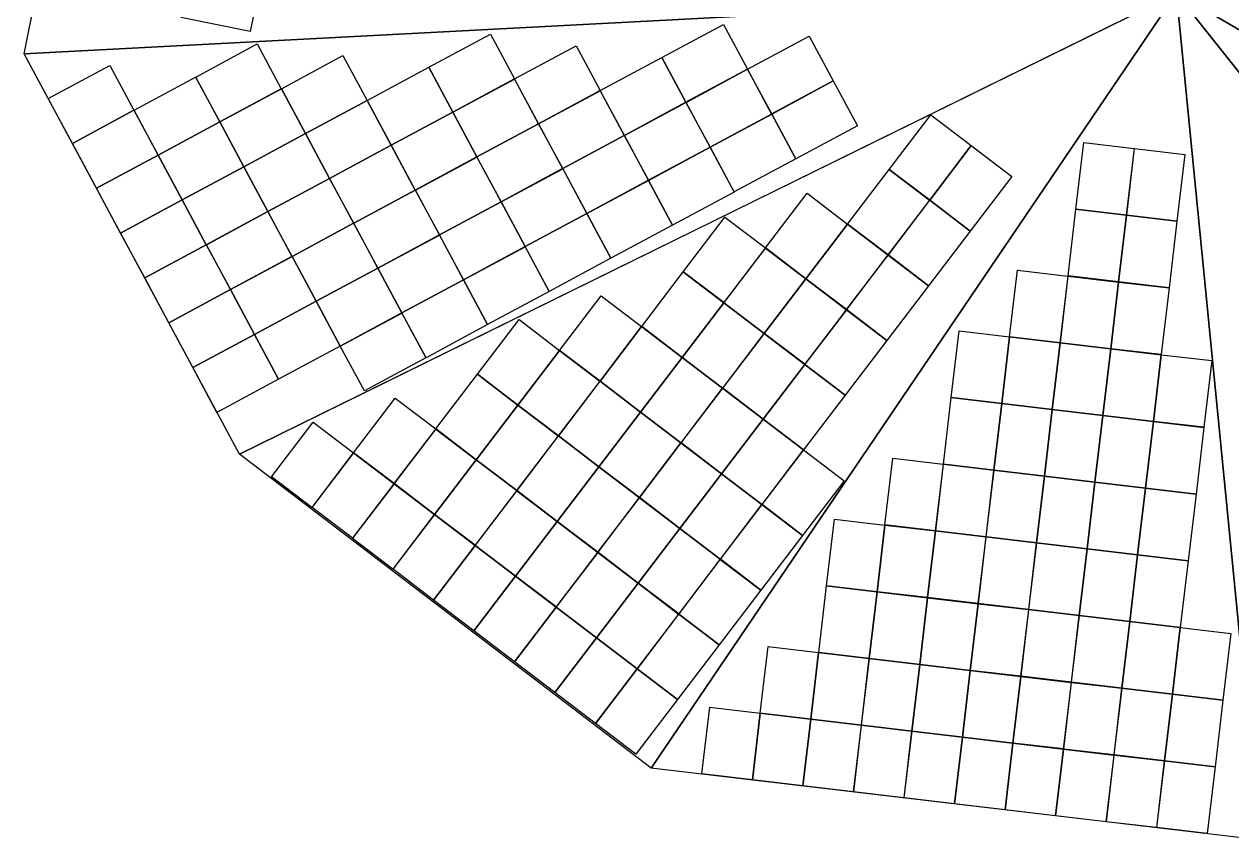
# Model space of a CAD drawing. Extents: x -92 to 70, y -22 to 89.
# Drawn here: x -91.9 to -10.4, y -21.9 to 33.1 of the extents above; entities that cross this region are included whole.
import ezdxf

# ---------------------------------------------------------------- set-up
doc = ezdxf.new("R2010")
doc.units = 0

msp = doc.modelspace()

# ---------------------------------------------------------------- linework, layer by layer
at = {"layer": 'Modules', "color": 254}
for p, q in [((-75.9981, 35.975), (-76.6833, 32.6124)), ((-76.6833, 32.6124), (-81.3525, 33.5639)), ((-48.8865, 30.8572), (-44.7295, 33.0926)), ((-44.7295, 33.0926), (-43.1042, 30.0701)), ((-64.6237, 30.1965), (-60.4667, 32.4319)), ((-60.4667, 32.4319), (-58.8414, 29.4094)), ((-43.0984, 30.0688), (-38.9414, 32.3042)), ((-38.9414, 32.3042), (-37.3161, 29.2817)), ((-80.3609, 29.5358), (-76.2039, 31.7712)), ((-76.2039, 31.7712), (-74.5786, 28.7487)), ((-74.5728, 28.7474), (-70.4158, 30.9828)), ((-70.4158, 30.9828), (-68.7905, 27.9603)), ((-58.8356, 29.4081), (-54.6786, 31.6435)), ((-54.6786, 31.6435), (-53.0533, 28.621)), ((-90.31, 28.0867), (-86.153, 30.3221)), ((-86.153, 30.3221), (-84.5277, 27.2996)), ((-68.7847, 27.959), (-64.6277, 30.1944)), ((-64.6277, 30.1944), (-63.0024, 27.1719)), ((-62.9984, 27.174), (-64.6237, 30.1965)), ((-53.0475, 28.6197), (-48.8905, 30.8551)), ((-48.8905, 30.8551), (-47.2652, 27.8326)), ((-47.2612, 27.8347), (-48.8865, 30.8572)), ((-84.5219, 27.2983), (-80.3649, 29.5337)), ((-80.3649, 29.5337), (-78.7396, 26.5112)), ((-78.7356, 26.5133), (-80.3609, 29.5358)), ((-58.8414, 29.4094), (-62.9984, 27.174)), ((-62.9966, 27.1706), (-58.8396, 29.406)), ((-58.8396, 29.406), (-57.2143, 26.3835)), ((-57.2103, 26.3856), (-58.8356, 29.4081)), ((-43.1042, 30.0701), (-47.2612, 27.8347)), ((-47.2594, 27.8313), (-43.1024, 30.0667)), ((-43.1024, 30.0667), (-41.4771, 27.0442)), ((-41.4731, 27.0463), (-43.0984, 30.0688)), ((-74.5786, 28.7487), (-78.7356, 26.5133)), ((-78.7338, 26.5099), (-74.5768, 28.7453)), ((-74.5768, 28.7453), (-72.9515, 25.7228)), ((-72.9475, 25.7249), (-74.5728, 28.7474)), ((-53.0533, 28.621), (-57.2103, 26.3856)), ((-57.2085, 26.3822), (-53.0515, 28.6176)), ((-53.0515, 28.6176), (-51.4262, 25.5951)), ((-51.4222, 25.5972), (-53.0475, 28.6197)), ((-37.3161, 29.2817), (-41.4731, 27.0463)), ((-41.4713, 27.0429), (-37.3143, 29.2783)), ((-37.3143, 29.2783), (-35.689, 26.2558)), ((-88.6848, 25.0642), (-90.31, 28.0867)), ((-68.7905, 27.9603), (-72.9475, 25.7249)), ((-72.9457, 25.7215), (-68.7887, 27.9569)), ((-68.7887, 27.9569), (-67.1634, 24.9344)), ((-67.1594, 24.9365), (-68.7847, 27.959)), ((-47.2652, 27.8326), (-51.4222, 25.5972)), ((-51.4204, 25.5938), (-47.2634, 27.8292)), ((-47.2634, 27.8292), (-45.6381, 24.8067)), ((-45.6341, 24.8088), (-47.2594, 27.8313)), ((-84.5277, 27.2996), (-88.6848, 25.0642)), ((-88.6829, 25.0608), (-84.5259, 27.2962)), ((-84.5259, 27.2962), (-82.9006, 24.2737)), ((-82.8966, 24.2758), (-84.5219, 27.2983)), ((-63.0024, 27.1719), (-67.1594, 24.9365)), ((-67.1576, 24.9331), (-63.0006, 27.1685)), ((-63.0006, 27.1685), (-61.3753, 24.146)), ((-61.3713, 24.1481), (-62.9966, 27.1706)), ((-41.4771, 27.0442), (-45.6341, 24.8088)), ((-45.6323, 24.8054), (-41.4753, 27.0408)), ((-41.4753, 27.0408), (-39.85, 24.0183)), ((-39.846, 24.0204), (-41.4713, 27.0429)), ((-33.5409, 23.3062), (-30.7325, 26.9943)), ((-30.7325, 26.9943), (-28.0022, 24.9153)), ((-78.7396, 26.5112), (-82.8966, 24.2758)), ((-82.8948, 24.2724), (-78.7378, 26.5078)), ((-78.7378, 26.5078), (-77.1125, 23.4853)), ((-77.1085, 23.4874), (-78.7338, 26.5099)), ((-57.2143, 26.3835), (-61.3713, 24.1481)), ((-61.3695, 24.1448), (-57.2125, 26.3801)), ((-57.2125, 26.3801), (-55.5872, 23.3576)), ((-55.5832, 23.3597), (-57.2085, 26.3822)), ((-35.689, 26.2558), (-39.846, 24.0204)), ((-72.9515, 25.7228), (-77.1085, 23.4874)), ((-77.1067, 23.4841), (-72.9497, 25.7194)), ((-72.9497, 25.7194), (-71.3244, 22.6969)), ((-71.3204, 22.699), (-72.9457, 25.7215)), ((-51.4262, 25.5951), (-55.5832, 23.3597)), ((-55.5814, 23.3564), (-51.4244, 25.5917)), ((-51.4244, 25.5917), (-49.7991, 22.5692)), ((-49.7951, 22.5714), (-51.4204, 25.5938)), ((-87.0577, 22.0383), (-88.6829, 25.0608)), ((-67.1634, 24.9344), (-71.3204, 22.699)), ((-71.3186, 22.6957), (-67.1616, 24.931)), ((-67.1616, 24.931), (-65.5363, 21.9085)), ((-65.5323, 21.9107), (-67.1576, 24.9331)), ((-45.6381, 24.8067), (-49.7951, 22.5714)), ((-49.7933, 22.568), (-45.6363, 24.8033)), ((-45.6363, 24.8033), (-44.011, 21.7808)), ((-44.007, 21.783), (-45.6323, 24.8054)), ((-28.0022, 24.9153), (-30.8106, 21.2272)), ((-30.8075, 21.2248), (-27.9991, 24.9129)), ((-27.9991, 24.9129), (-25.2688, 22.8339)), ((-20.9365, 20.616), (-20.4056, 25.1145)), ((-20.4056, 25.1145), (-16.9975, 24.7123)), ((-16.9975, 24.7123), (-17.5284, 20.2138)), ((-17.5246, 20.2134), (-16.9937, 24.7118)), ((-16.9937, 24.7118), (-13.5856, 24.3096)), ((-82.9006, 24.2737), (-87.0577, 22.0383)), ((-87.0558, 22.035), (-82.8988, 24.2703)), ((-82.8988, 24.2703), (-81.2735, 21.2478)), ((-81.2696, 21.25), (-82.8948, 24.2724)), ((-61.3753, 24.146), (-65.5323, 21.9107)), ((-65.5305, 21.9073), (-61.3735, 24.1426)), ((-61.3735, 24.1426), (-59.7482, 21.1201)), ((-59.7442, 21.1223), (-61.3695, 24.1448)), ((-39.85, 24.0183), (-44.007, 21.783)), ((-13.5856, 24.3096), (-14.1165, 19.8112)), ((-77.1125, 23.4853), (-81.2696, 21.25)), ((-81.2677, 21.2466), (-77.1107, 23.4819)), ((-77.1107, 23.4819), (-75.4854, 20.4594)), ((-75.4814, 20.4616), (-77.1067, 23.4841)), ((-55.5872, 23.3576), (-59.7442, 21.1223)), ((-59.7424, 21.1189), (-55.5854, 23.3542)), ((-55.5854, 23.3542), (-53.9601, 20.3317)), ((-53.9561, 20.3339), (-55.5814, 23.3564)), ((-36.3518, 19.6148), (-33.5435, 23.3028)), ((-33.5435, 23.3028), (-30.8132, 21.2238)), ((-30.8106, 21.2272), (-33.5409, 23.3062)), ((-25.2688, 22.8339), (-28.0772, 19.1458)), ((-85.4306, 19.0125), (-87.0558, 22.035)), ((-71.3244, 22.6969), (-75.4814, 20.4616)), ((-75.4796, 20.4582), (-71.3226, 22.6935)), ((-71.3226, 22.6935), (-69.6973, 19.671)), ((-69.6933, 19.6732), (-71.3186, 22.6957)), ((-49.7991, 22.5692), (-53.9561, 20.3339)), ((-53.9543, 20.3305), (-49.7973, 22.5658)), ((-49.7973, 22.5658), (-48.172, 19.5433)), ((-48.168, 19.5455), (-49.7933, 22.568)), ((-81.2735, 21.2478), (-85.4306, 19.0125)), ((-85.4287, 19.0091), (-81.2717, 21.2444)), ((-81.2717, 21.2444), (-79.6464, 18.2219)), ((-79.6425, 18.2241), (-81.2677, 21.2466)), ((-65.5363, 21.9085), (-69.6933, 19.6732)), ((-69.6915, 19.6698), (-65.5345, 21.9051)), ((-65.5345, 21.9051), (-63.9092, 18.8826)), ((-63.9052, 18.8848), (-65.5305, 21.9073)), ((-44.011, 21.7808), (-48.168, 19.5455)), ((-41.8962, 18.0047), (-39.0878, 21.6927)), ((-39.0878, 21.6927), (-36.3575, 19.6137)), ((-30.8132, 21.2238), (-33.6215, 17.5357)), ((-33.6185, 17.5334), (-30.8101, 21.2215)), ((-30.8101, 21.2215), (-28.0798, 19.1424)), ((-28.0772, 19.1458), (-30.8075, 21.2248)), ((-75.4854, 20.4594), (-79.6425, 18.2241)), ((-79.6406, 18.2207), (-75.4836, 20.456)), ((-75.4836, 20.456), (-73.8583, 17.4336)), ((-73.8544, 17.4357), (-75.4796, 20.4582)), ((-59.7482, 21.1201), (-63.9052, 18.8848)), ((-63.9034, 18.8814), (-59.7464, 21.1167)), ((-59.7464, 21.1167), (-58.1211, 18.0943)), ((-58.1171, 18.0964), (-59.7424, 21.1189)), ((-21.4678, 16.1136), (-20.937, 20.6121)), ((-20.937, 20.6121), (-17.5289, 20.2099)), ((-17.5284, 20.2138), (-20.9365, 20.616)), ((-69.6973, 19.671), (-73.8544, 17.4357)), ((-73.8525, 17.4323), (-69.6955, 19.6677)), ((-69.6955, 19.6677), (-68.0702, 16.6452)), ((-68.0662, 16.6473), (-69.6915, 19.6698)), ((-53.9601, 20.3317), (-58.1171, 18.0964)), ((-58.1153, 18.093), (-53.9583, 20.3284)), ((-53.9583, 20.3284), (-52.333, 17.3059)), ((-52.329, 17.308), (-53.9543, 20.3305)), ((-47.4405, 16.3946), (-44.6321, 20.0827)), ((-44.6321, 20.0827), (-41.9018, 18.0036)), ((-36.3575, 19.6137), (-39.1659, 15.9256)), ((-39.1628, 15.9233), (-36.3544, 19.6114)), ((-36.3544, 19.6114), (-33.6241, 17.5323)), ((-33.6215, 17.5357), (-36.3518, 19.6148)), ((-17.5289, 20.2099), (-18.0597, 15.7114)), ((-18.0559, 15.711), (-17.525, 20.2094)), ((-17.525, 20.2094), (-14.1169, 19.8072)), ((-14.1165, 19.8112), (-17.5246, 20.2134)), ((-14.1169, 19.8072), (-14.6478, 15.3088)), ((-83.8035, 15.9866), (-85.4287, 19.0091)), ((-63.9092, 18.8826), (-68.0662, 16.6473)), ((-68.0644, 16.6439), (-63.9074, 18.8793)), ((-63.9074, 18.8793), (-62.2821, 15.8568)), ((-62.2781, 15.8589), (-63.9034, 18.8814)), ((-48.172, 19.5433), (-52.329, 17.308)), ((-28.0798, 19.1424), (-30.8882, 15.4543)), ((-79.6464, 18.2219), (-83.8035, 15.9866)), ((-83.8016, 15.9832), (-79.6446, 18.2186)), ((-79.6446, 18.2186), (-78.0193, 15.1961)), ((-78.0154, 15.1982), (-79.6406, 18.2207)), ((-58.1211, 18.0943), (-62.2781, 15.8589)), ((-62.2763, 15.8555), (-58.1193, 18.0909)), ((-58.1193, 18.0909), (-56.494, 15.0684)), ((-56.49, 15.0705), (-58.1153, 18.093)), ((-41.9018, 18.0036), (-44.7102, 14.3155)), ((-44.7071, 14.3132), (-41.8987, 18.0013)), ((-41.8987, 18.0013), (-39.1684, 15.9222)), ((-39.1659, 15.9256), (-41.8962, 18.0047)), ((-73.8583, 17.4336), (-78.0154, 15.1982)), ((-78.0135, 15.1948), (-73.8565, 17.4302)), ((-73.8565, 17.4302), (-72.2312, 14.4077)), ((-72.2273, 14.4098), (-73.8525, 17.4323)), ((-52.333, 17.3059), (-56.49, 15.0705)), ((-33.6241, 17.5323), (-36.4325, 13.8442)), ((-36.4294, 13.8419), (-33.6211, 17.53)), ((-33.6211, 17.53), (-30.8908, 15.4509)), ((-30.8882, 15.4543), (-33.6185, 17.5334)), ((-68.0702, 16.6452), (-72.2273, 14.4098)), ((-72.2254, 14.4064), (-68.0684, 16.6418)), ((-68.0684, 16.6418), (-66.4431, 13.6193)), ((-66.4392, 13.6214), (-68.0644, 16.6439)), ((-50.2514, 12.7031), (-47.4431, 16.3912)), ((-47.4431, 16.3912), (-44.7128, 14.3121)), ((-44.7102, 14.3155), (-47.4405, 16.3946)), ((-25.4111, 12.0139), (-24.8802, 16.5123)), ((-24.8802, 16.5123), (-21.4721, 16.1101)), ((-82.1764, 12.9607), (-83.8016, 15.9832)), ((-62.2821, 15.8568), (-66.4392, 13.6214)), ((-66.4373, 13.618), (-62.2803, 15.8534)), ((-62.2803, 15.8534), (-60.655, 12.8309)), ((-60.651, 12.833), (-62.2763, 15.8555)), ((-39.1684, 15.9222), (-41.9768, 12.2341)), ((-41.9738, 12.2318), (-39.1654, 15.9199)), ((-39.1654, 15.9199), (-36.4351, 13.8408)), ((-36.4325, 13.8442), (-39.1628, 15.9233)), ((-21.4721, 16.1101), (-22.003, 11.6117)), ((-21.9992, 11.6113), (-21.4683, 16.1097)), ((-21.4683, 16.1097), (-18.0602, 15.7075)), ((-18.0597, 15.7114), (-21.4678, 16.1136)), ((-18.0602, 15.7075), (-18.5911, 11.2091)), ((-18.5872, 11.2086), (-18.0564, 15.707)), ((-18.0564, 15.707), (-14.6483, 15.3048)), ((-14.6478, 15.3088), (-18.0559, 15.711)), ((-78.0193, 15.1961), (-82.1764, 12.9607)), ((-82.1745, 12.9573), (-78.0175, 15.1927)), ((-78.0175, 15.1927), (-76.3922, 12.1702)), ((-76.3883, 12.1723), (-78.0135, 15.1948)), ((-56.494, 15.0684), (-60.651, 12.833)), ((-55.7958, 11.093), (-52.9874, 14.7811)), ((-52.9874, 14.7811), (-50.2571, 12.702)), ((-30.8908, 15.4509), (-33.6991, 11.7629)), ((-14.6483, 15.3048), (-15.1791, 10.8064)), ((-72.2312, 14.4077), (-76.3883, 12.1723)), ((-76.3864, 12.1689), (-72.2294, 14.4043)), ((-72.2294, 14.4043), (-70.6041, 11.3818)), ((-70.6002, 11.3839), (-72.2254, 14.4064)), ((-44.7128, 14.3121), (-47.5211, 10.6241)), ((-47.5181, 10.6217), (-44.7097, 14.3098)), ((-44.7097, 14.3098), (-41.9794, 12.2308)), ((-41.9768, 12.2341), (-44.7071, 14.3132)), ((-66.4431, 13.6193), (-70.6002, 11.3839)), ((-70.5983, 11.3805), (-66.4413, 13.6159)), ((-66.4413, 13.6159), (-64.816, 10.5934)), ((-64.8121, 10.5955), (-66.4373, 13.618)), ((-61.3401, 9.48293), (-58.5317, 13.171)), ((-58.5317, 13.171), (-55.8014, 11.092)), ((-36.4351, 13.8408), (-39.2435, 10.1528)), ((-39.2404, 10.1504), (-36.432, 13.8385)), ((-36.432, 13.8385), (-33.7017, 11.7595)), ((-33.6991, 11.7629), (-36.4294, 13.8419)), ((-80.5493, 9.93484), (-82.1745, 12.9573)), ((-60.655, 12.8309), (-64.8121, 10.5955)), ((-50.2571, 12.702), (-53.0655, 9.01397)), ((-53.0624, 9.01164), (-50.254, 12.6997)), ((-50.254, 12.6997), (-47.5237, 10.6207)), ((-47.5211, 10.6241), (-50.2514, 12.7031)), ((-41.9794, 12.2308), (-44.7878, 8.54268)), ((-39.2435, 10.1528), (-41.9738, 12.2318)), ((-29.3544, 7.91416), (-28.8235, 12.4126)), ((-28.8235, 12.4126), (-25.4154, 12.0104)), ((-76.3922, 12.1702), (-80.5493, 9.93484)), ((-80.5474, 9.93146), (-76.3904, 12.1668)), ((-76.3904, 12.1668), (-74.7651, 9.14432)), ((-74.7612, 9.14645), (-76.3864, 12.1689)), ((-44.7847, 8.54035), (-41.9763, 12.2284)), ((-41.9763, 12.2284), (-39.246, 10.1494)), ((-33.7017, 11.7595), (-36.5101, 8.07139)), ((-25.4154, 12.0104), (-25.9463, 7.51196)), ((-25.9424, 7.51151), (-25.4116, 12.01)), ((-25.4116, 12.01), (-22.0035, 11.6078)), ((-22.003, 11.6117), (-25.4111, 12.0139)), ((-22.0035, 11.6078), (-22.5343, 7.10931)), ((-22.5305, 7.10886), (-21.9996, 11.6073)), ((-21.9996, 11.6073), (-18.5915, 11.2051)), ((-18.5911, 11.2091), (-21.9992, 11.6113)), ((-70.6041, 11.3818), (-74.7612, 9.14645)), ((-68.9731, 8.35806), (-70.5983, 11.3805)), ((-55.8014, 11.092), (-58.6098, 7.40388)), ((-58.6067, 7.40155), (-55.7983, 11.0896)), ((-55.7983, 11.0896), (-53.068, 9.01058)), ((-53.0655, 9.01397), (-55.7958, 11.093)), ((-47.5237, 10.6207), (-50.3321, 6.93259)), ((-50.329, 6.93026), (-47.5207, 10.6183)), ((-47.5207, 10.6183), (-44.7904, 8.53929)), ((-44.7878, 8.54268), (-47.5181, 10.6217)), ((-18.5915, 11.2051), (-19.1224, 6.70666)), ((-19.1186, 6.70621), (-18.5877, 11.2047)), ((-18.5877, 11.2047), (-15.1796, 10.8025)), ((-15.1791, 10.8064), (-18.5872, 11.2086)), ((-15.1796, 10.8025), (-15.7105, 6.30401)), ((-15.7067, 6.30356), (-15.1758, 10.802)), ((-15.1758, 10.802), (-11.7677, 10.3998)), ((-78.9222, 6.90897), (-80.5474, 9.93146)), ((-64.816, 10.5934), (-68.9731, 8.35806)), ((-39.246, 10.1494), (-42.0544, 6.4613)), ((-42.0514, 6.45897), (-39.243, 10.147)), ((-39.243, 10.147), (-36.5127, 8.068)), ((-36.5101, 8.07139), (-39.2404, 10.1504)), ((-11.7677, 10.3998), (-12.2986, 5.90136)), ((-74.7651, 9.14432), (-78.9222, 6.90897)), ((-64.151, 5.79146), (-61.3427, 9.47953)), ((-61.3427, 9.47953), (-58.6124, 7.40048)), ((-58.6098, 7.40388), (-61.3401, 9.48293)), ((-53.068, 9.01058), (-55.8764, 5.3225)), ((-55.8734, 5.32017), (-53.065, 9.00825)), ((-53.065, 9.00825), (-50.3347, 6.9292)), ((-50.3321, 6.93259), (-53.0624, 9.01164)), ((-44.7904, 8.53929), (-47.5987, 4.85121)), ((-47.5957, 4.84888), (-44.7873, 8.53696)), ((-44.7873, 8.53696), (-42.057, 6.45791)), ((-42.0544, 6.4613), (-44.7847, 8.54035)), ((-69.6954, 4.18137), (-66.887, 7.86944)), ((-66.887, 7.86944), (-64.1567, 5.79039)), ((-58.6124, 7.40048), (-61.4207, 3.71241)), ((-61.4177, 3.71008), (-58.6093, 7.39816)), ((-58.6093, 7.39816), (-55.879, 5.31911)), ((-55.8764, 5.3225), (-58.6067, 7.40155)), ((-36.5127, 8.068), (-39.3211, 4.37992)), ((-29.8857, 3.41176), (-29.3548, 7.91021)), ((-29.3548, 7.91021), (-25.9467, 7.50801)), ((-25.9463, 7.51196), (-29.3544, 7.91416)), ((-25.9467, 7.50801), (-26.4776, 3.00956)), ((-26.4738, 3.00911), (-25.9429, 7.50756)), ((-25.9429, 7.50756), (-22.5348, 7.10536)), ((-22.5343, 7.10931), (-25.9424, 7.51151)), ((-50.3347, 6.9292), (-53.1431, 3.24112)), ((-53.14, 3.23879), (-50.3316, 6.92687)), ((-50.3316, 6.92687), (-47.6013, 4.84782)), ((-47.5987, 4.85121), (-50.329, 6.93026)), ((-22.5348, 7.10536), (-23.0657, 2.60691)), ((-23.0619, 2.60646), (-22.531, 7.10491)), ((-22.531, 7.10491), (-19.1229, 6.70271)), ((-19.1224, 6.70666), (-22.5305, 7.10886)), ((-19.1229, 6.70271), (-19.6537, 2.20426)), ((-19.6499, 2.20381), (-19.1191, 6.70226)), ((-19.1191, 6.70226), (-15.7109, 6.30006)), ((-15.7105, 6.30401), (-19.1186, 6.70621)), ((-75.2397, 2.57128), (-72.4313, 6.25935)), ((-72.4313, 6.25935), (-69.701, 4.1803)), ((-64.1567, 5.79039), (-66.9651, 2.10232)), ((-66.962, 2.09999), (-64.1536, 5.78807)), ((-64.1536, 5.78807), (-61.4233, 3.70902)), ((-61.4207, 3.71241), (-64.151, 5.79146)), ((-42.057, 6.45791), (-44.8654, 2.76983)), ((-44.8623, 2.7675), (-42.0539, 6.45558)), ((-42.0539, 6.45558), (-39.3237, 4.37653)), ((-39.3211, 4.37992), (-42.0514, 6.45897)), ((-15.7109, 6.30006), (-16.2418, 1.80161)), ((-16.238, 1.80116), (-15.7071, 6.29961)), ((-15.7071, 6.29961), (-12.299, 5.89741)), ((-12.2986, 5.90136), (-15.7067, 6.30356)), ((-12.299, 5.89741), (-12.8299, 1.39896)), ((-55.879, 5.31911), (-58.6874, 1.63103)), ((-58.6843, 1.6287), (-55.8759, 5.31678)), ((-55.8759, 5.31678), (-53.1456, 3.23773)), ((-53.1431, 3.24112), (-55.8734, 5.32017)), ((-69.701, 4.1803), (-72.5094, 0.49223)), ((-72.5063, 0.4899), (-69.6979, 4.17797)), ((-69.6979, 4.17797), (-66.9676, 2.09892)), ((-66.9651, 2.10232), (-69.6954, 4.18137)), ((-47.6013, 4.84782), (-50.4097, 1.15974)), ((-50.4066, 1.15741), (-47.5983, 4.84549)), ((-47.5983, 4.84549), (-44.868, 2.76644)), ((-44.8654, 2.76983), (-47.5957, 4.84888)), ((-39.3237, 4.37653), (-42.132, 0.68845)), ((-42.129, 0.68612), (-39.3206, 4.3742)), ((-39.3206, 4.3742), (-36.5903, 2.29515)), ((-61.4233, 3.70902), (-64.2317, 0.02094)), ((-64.2286, 0.01861), (-61.4203, 3.70669)), ((-61.4203, 3.70669), (-58.69, 1.62764)), ((-58.6874, 1.63103), (-61.4177, 3.71008)), ((-33.829, -0.68798), (-33.2981, 3.81046)), ((-33.2981, 3.81046), (-29.89, 3.40826)), ((-29.89, 3.40826), (-30.4209, -1.09018)), ((-30.4171, -1.09063), (-29.8862, 3.40781)), ((-29.8862, 3.40781), (-26.4781, 3.00561)), ((-26.4776, 3.00956), (-29.8857, 3.41176)), ((-72.5094, 0.49223), (-75.2397, 2.57128)), ((-53.1456, 3.23773), (-55.954, -0.45035)), ((-55.951, -0.45268), (-53.1426, 3.2354)), ((-53.1426, 3.2354), (-50.4123, 1.15635)), ((-50.4097, 1.15974), (-53.14, 3.23879)), ((-44.868, 2.76644), (-47.6763, -0.92164)), ((-47.6733, -0.92397), (-44.8649, 2.76411)), ((-44.8649, 2.76411), (-42.1346, 0.68506)), ((-42.132, 0.68845), (-44.8623, 2.7675)), ((-26.4781, 3.00561), (-27.0089, -1.49283)), ((-27.0051, -1.49328), (-26.4743, 3.00516)), ((-26.4743, 3.00516), (-23.0661, 2.60297)), ((-23.0657, 2.60691), (-26.4738, 3.00911)), ((-23.0661, 2.60297), (-23.597, -1.89548)), ((-23.5932, -1.89593), (-23.0623, 2.60251)), ((-23.0623, 2.60251), (-19.6542, 2.20032)), ((-19.6537, 2.20426), (-23.0619, 2.60646)), ((-66.9676, 2.09892), (-69.776, -1.58915)), ((-69.773, -1.59148), (-66.9646, 2.0966)), ((-66.9646, 2.0966), (-64.2343, 0.01755)), ((-64.2317, 0.02094), (-66.962, 2.09999)), ((-36.5903, 2.29515), (-39.3987, -1.39293)), ((-19.6542, 2.20032), (-20.1851, -2.29813)), ((-20.1813, -2.29858), (-19.6504, 2.19987)), ((-19.6504, 2.19987), (-16.2423, 1.79767)), ((-16.2418, 1.80161), (-19.6499, 2.20381)), ((-16.2423, 1.79767), (-16.7732, -2.70078)), ((-16.7693, -2.70123), (-16.2385, 1.79722)), ((-16.2385, 1.79722), (-12.8304, 1.39502)), ((-12.8299, 1.39896), (-16.238, 1.80116)), ((-58.69, 1.62764), (-61.4983, -2.06044)), ((-61.4953, -2.06277), (-58.6869, 1.62531)), ((-58.6869, 1.62531), (-55.9566, -0.45374)), ((-55.954, -0.45035), (-58.6843, 1.6287)), ((-50.4123, 1.15635), (-53.2207, -2.53173)), ((-53.2176, -2.53406), (-50.4092, 1.15402)), ((-50.4092, 1.15402), (-47.6789, -0.92503)), ((-47.6763, -0.92164), (-50.4066, 1.15741)), ((-12.8304, 1.39502), (-13.3612, -3.10343)), ((-69.776, -1.58915), (-72.5063, 0.4899)), ((-64.2343, 0.01755), (-67.0427, -3.67053)), ((-67.0396, -3.67286), (-64.2312, 0.01522)), ((-64.2312, 0.01522), (-61.5009, -2.06383)), ((-61.4983, -2.06044), (-64.2286, 0.01861)), ((-42.1346, 0.68506), (-44.943, -3.00302)), ((-44.9399, -3.00535), (-42.1316, 0.68273)), ((-42.1316, 0.68273), (-39.4013, -1.39632)), ((-39.3987, -1.39293), (-42.129, 0.68612)), ((-55.9566, -0.45374), (-58.765, -4.14182)), ((-58.7619, -4.14415), (-55.9535, -0.45607)), ((-55.9535, -0.45607), (-53.2232, -2.53512)), ((-53.2207, -2.53173), (-55.951, -0.45268)), ((-37.7723, -4.78773), (-37.2414, -0.28928)), ((-37.2414, -0.28928), (-33.8333, -0.69148)), ((-33.8333, -0.69148), (-34.3641, -5.18993)), ((-34.3603, -5.19038), (-33.8295, -0.69193)), ((-33.8295, -0.69193), (-30.4213, -1.09413)), ((-30.4209, -1.09018), (-33.829, -0.68798)), ((-67.0427, -3.67053), (-69.773, -1.59148)), ((-47.6789, -0.92503), (-50.4873, -4.61311)), ((-50.4842, -4.61544), (-47.6759, -0.92736)), ((-47.6759, -0.92736), (-44.9456, -3.00641)), ((-44.943, -3.00302), (-47.6733, -0.92397)), ((-39.4013, -1.39632), (-42.2096, -5.0844)), ((-30.4213, -1.09413), (-30.9522, -5.59258)), ((-30.9484, -5.59303), (-30.4175, -1.09458)), ((-30.4175, -1.09458), (-27.0094, -1.49678)), ((-27.0089, -1.49283), (-30.4171, -1.09063)), ((-27.0094, -1.49678), (-27.5403, -5.99523)), ((-27.5365, -5.99568), (-27.0056, -1.49723)), ((-27.0056, -1.49723), (-23.5975, -1.89943)), ((-23.597, -1.89548), (-27.0051, -1.49328)), ((-61.5009, -2.06383), (-64.3093, -5.75191)), ((-64.3062, -5.75424), (-61.4979, -2.06616)), ((-61.4979, -2.06616), (-58.7676, -4.14521)), ((-58.765, -4.14182), (-61.4953, -2.06277)), ((-23.5975, -1.89943), (-24.1284, -6.39788)), ((-24.1245, -6.39833), (-23.5937, -1.89988)), ((-23.5937, -1.89988), (-20.1856, -2.30208)), ((-20.1851, -2.29813), (-23.5932, -1.89593)), ((-20.1856, -2.30208), (-20.7164, -6.80053)), ((-20.7126, -6.80098), (-20.1817, -2.30253)), ((-20.1817, -2.30253), (-16.7736, -2.70473)), ((-16.7732, -2.70078), (-20.1813, -2.29858)), ((-53.2232, -2.53512), (-56.0316, -6.2232)), ((-56.0286, -6.22553), (-53.2202, -2.53745)), ((-53.2202, -2.53745), (-50.4899, -4.6165)), ((-50.4873, -4.61311), (-53.2176, -2.53406)), ((-44.9456, -3.00641), (-47.7539, -6.69449)), ((-47.7509, -6.69682), (-44.9425, -3.00874)), ((-44.9425, -3.00874), (-42.2122, -5.08779)), ((-42.2096, -5.0844), (-44.9399, -3.00535)), ((-16.7736, -2.70473), (-17.3045, -7.20318)), ((-17.3007, -7.20363), (-16.7698, -2.70518)), ((-16.7698, -2.70518), (-13.3617, -3.10738)), ((-13.3612, -3.10343), (-16.7693, -2.70123)), ((-13.3617, -3.10738), (-13.8926, -7.60583)), ((-64.3093, -5.75191), (-67.0396, -3.67286)), ((-58.7676, -4.14521), (-61.5759, -7.83329)), ((-61.5729, -7.83562), (-58.7645, -4.14754)), ((-58.7645, -4.14754), (-56.0342, -6.22659)), ((-56.0316, -6.2232), (-58.7619, -4.14415)), ((-50.4899, -4.6165), (-53.2983, -8.30458)), ((-53.2952, -8.30691), (-50.4868, -4.61883)), ((-50.4868, -4.61883), (-47.7565, -6.69788)), ((-47.7539, -6.69449), (-50.4842, -4.61544)), ((-38.3036, -9.29012), (-37.7727, -4.79168)), ((-37.7727, -4.79168), (-34.3646, -5.19387)), ((-34.3641, -5.18993), (-37.7723, -4.78773)), ((-42.2122, -5.08779), (-45.0206, -8.77587)), ((-34.3646, -5.19387), (-34.8955, -9.69232)), ((-34.8917, -9.69277), (-34.3608, -5.19432)), ((-34.3608, -5.19432), (-30.9527, -5.59652)), ((-30.9522, -5.59258), (-34.3603, -5.19038)), ((-30.9527, -5.59652), (-31.4836, -10.095)), ((-31.4797, -10.0954), (-30.9489, -5.59697)), ((-30.9489, -5.59697), (-27.5408, -5.99917)), ((-27.5403, -5.99523), (-30.9484, -5.59303)), ((-61.5759, -7.83329), (-64.3062, -5.75424)), ((-56.0342, -6.22659), (-58.8426, -9.91467)), ((-58.8395, -9.917), (-56.0311, -6.22892)), ((-56.0311, -6.22892), (-53.3009, -8.30797)), ((-53.2983, -8.30458), (-56.0286, -6.22553)), ((-27.5408, -5.99917), (-28.0716, -10.4976)), ((-28.0678, -10.4981), (-27.5369, -5.99962)), ((-27.5369, -5.99962), (-24.1288, -6.40182)), ((-24.1284, -6.39788), (-27.5365, -5.99568)), ((-24.1288, -6.40182), (-24.6597, -10.9003)), ((-24.6559, -10.9007), (-24.125, -6.40227)), ((-24.125, -6.40227), (-20.7169, -6.80447)), ((-20.7164, -6.80053), (-24.1245, -6.39833)), ((-47.7565, -6.69788), (-50.5649, -10.386)), ((-50.5618, -10.3883), (-47.7535, -6.70021)), ((-47.7535, -6.70021), (-45.0232, -8.77926)), ((-45.0206, -8.77587), (-47.7509, -6.69682)), ((-20.7169, -6.80447), (-21.2478, -11.3029)), ((-21.2439, -11.3034), (-20.7131, -6.80492)), ((-20.7131, -6.80492), (-17.305, -7.20712)), ((-17.3045, -7.20318), (-20.7126, -6.80098)), ((-17.305, -7.20712), (-17.8358, -11.7056)), ((-17.832, -11.706), (-17.3011, -7.20757)), ((-17.3011, -7.20757), (-13.893, -7.60977)), ((-13.8926, -7.60583), (-17.3007, -7.20363)), ((-58.8426, -9.91467), (-61.5729, -7.83562)), ((-13.893, -7.60977), (-14.4239, -12.1082)), ((-14.4201, -12.1087), (-13.8892, -7.61022)), ((-13.8892, -7.61022), (-10.4811, -8.01242)), ((-10.4811, -8.01242), (-11.012, -12.5109)), ((-53.3009, -8.30797), (-56.1092, -11.996)), ((-56.1062, -11.9984), (-53.2978, -8.3103)), ((-53.2978, -8.3103), (-50.5675, -10.3893)), ((-50.5649, -10.386), (-53.2952, -8.30691)), ((-45.0232, -8.77926), (-47.8316, -12.4673)), ((-42.2469, -13.3899), (-41.716, -8.89142)), ((-41.716, -8.89142), (-38.3079, -9.29362)), ((-38.3079, -9.29362), (-38.8388, -13.7921)), ((-38.8349, -13.7925), (-38.3041, -9.29407)), ((-38.3041, -9.29407), (-34.8959, -9.69627)), ((-34.8955, -9.69232), (-38.3036, -9.29012)), ((-34.8959, -9.69627), (-35.4268, -14.1947)), ((-35.423, -14.1952), (-34.8921, -9.69672)), ((-34.8921, -9.69672), (-31.484, -10.0989)), ((-31.4836, -10.095), (-34.8917, -9.69277)), ((-56.1092, -11.996), (-58.8395, -9.917)), ((-50.5675, -10.3893), (-53.3759, -14.0774)), ((-53.3728, -14.0798), (-50.5644, -10.3917)), ((-50.5644, -10.3917), (-47.8341, -12.4707)), ((-47.8316, -12.4673), (-50.5618, -10.3883)), ((-31.484, -10.0989), (-32.0149, -14.5974)), ((-32.0111, -14.5978), (-31.4802, -10.0994)), ((-31.4802, -10.0994), (-28.0721, -10.5016)), ((-28.0716, -10.4976), (-31.4797, -10.0954)), ((-28.0721, -10.5016), (-28.603, -15)), ((-28.5991, -15.0005), (-28.0683, -10.502)), ((-28.0683, -10.502), (-24.6602, -10.9042)), ((-24.6597, -10.9003), (-28.0678, -10.4981)), ((-24.6602, -10.9042), (-25.191, -15.4027)), ((-25.1872, -15.4031), (-24.6563, -10.9047)), ((-24.6563, -10.9047), (-21.2482, -11.3069)), ((-21.2478, -11.3029), (-24.6559, -10.9007)), ((-21.2482, -11.3069), (-21.7791, -15.8053)), ((-21.7753, -15.8058), (-21.2444, -11.3073)), ((-21.2444, -11.3073), (-17.8363, -11.7095)), ((-17.8358, -11.7056), (-21.2439, -11.3034)), ((-53.3759, -14.0774), (-56.1062, -11.9984)), ((-17.8363, -11.7095), (-18.3672, -16.208)), ((-18.3634, -16.2084), (-17.8325, -11.71)), ((-17.8325, -11.71), (-14.4244, -12.1122)), ((-14.4239, -12.1082), (-17.832, -11.706)), ((-14.4244, -12.1122), (-14.9552, -16.6106)), ((-14.9514, -16.6111), (-14.4206, -12.1126)), ((-14.4206, -12.1126), (-11.0124, -12.5148)), ((-11.012, -12.5109), (-14.4201, -12.1087)), ((-47.8341, -12.4707), (-50.6425, -16.1588)), ((-46.1901, -17.4896), (-45.6593, -12.9912)), ((-45.6593, -12.9912), (-42.2511, -13.3934)), ((-11.0124, -12.5148), (-11.5433, -17.0133)), ((-42.2511, -13.3934), (-42.782, -17.8918)), ((-42.7782, -17.8923), (-42.2473, -13.3938)), ((-42.2473, -13.3938), (-38.8392, -13.796)), ((-38.8388, -13.7921), (-42.2469, -13.3899)), ((-38.8392, -13.796), (-39.3701, -18.2945)), ((-39.3663, -18.2949), (-38.8354, -13.7965)), ((-38.8354, -13.7965), (-35.4273, -14.1987)), ((-35.4268, -14.1947), (-38.8349, -13.7925)), ((-50.6425, -16.1588), (-53.3728, -14.0798)), ((-35.4273, -14.1987), (-35.9582, -18.6971)), ((-35.9543, -18.6976), (-35.4235, -14.1991)), ((-35.4235, -14.1991), (-32.0154, -14.6013)), ((-32.0149, -14.5974), (-35.423, -14.1952)), ((-32.0154, -14.6013), (-32.5462, -19.0998)), ((-32.5424, -19.1002), (-32.0115, -14.6018)), ((-32.0115, -14.6018), (-28.6034, -15.004)), ((-28.603, -15), (-32.0111, -14.5978)), ((-28.6034, -15.004), (-29.1343, -19.5024)), ((-29.1305, -19.5029), (-28.5996, -15.0044)), ((-28.5996, -15.0044), (-25.1915, -15.4066)), ((-25.191, -15.4027), (-28.5991, -15.0005)), ((-25.1915, -15.4066), (-25.7224, -19.9051)), ((-25.7186, -19.9055), (-25.1877, -15.4071)), ((-25.1877, -15.4071), (-21.7796, -15.8093)), ((-21.7791, -15.8053), (-25.1872, -15.4031)), ((-21.7796, -15.8093), (-22.3104, -20.3077)), ((-22.3066, -20.3082), (-21.7757, -15.8097)), ((-21.7757, -15.8097), (-18.3676, -16.2119)), ((-18.3672, -16.208), (-21.7753, -15.8058)), ((-18.3676, -16.2119), (-18.8985, -20.7104)), ((-18.8947, -20.7108), (-18.3638, -16.2124)), ((-18.3638, -16.2124), (-14.9557, -16.6146)), ((-14.9552, -16.6106), (-18.3634, -16.2084)), ((-14.9557, -16.6146), (-15.4866, -21.113)), ((-15.4828, -21.1135), (-14.9519, -16.615)), ((-14.9519, -16.615), (-11.5438, -17.0172)), ((-11.5433, -17.0133), (-14.9514, -16.6111)), ((-11.5438, -17.0172), (-12.0747, -21.5157)), ((-42.782, -17.8918), (-46.1901, -17.4896)), ((-39.3701, -18.2945), (-42.7782, -17.8923)), ((-35.9582, -18.6971), (-39.3663, -18.2949)), ((-32.5462, -19.0998), (-35.9543, -18.6976)), ((-29.1343, -19.5024), (-32.5424, -19.1002)), ((-25.7224, -19.9051), (-29.1305, -19.5029)), ((-22.3104, -20.3077), (-25.7186, -19.9055)), ((-18.8985, -20.7104), (-22.3066, -20.3082)), ((-15.4866, -21.113), (-18.8947, -20.7108)), ((-12.0747, -21.5157), (-15.4828, -21.1135))]:
    msp.add_line(p, q, dxfattribs=at)
at = {"layer": 'Roofs', "color": 252}
for p, q in [((-91.94, 31.1132), (-86.5865, 57.3836)), ((-91.94, 31.1132), (-14.1551, 35.1964)), ((-14.1551, 35.1964), (-91.94, 31.1132)), ((-77.4033, 4.07952), (-14.1551, 35.1964)), ((-14.1551, 35.1964), (-77.4033, 4.07952)), ((-49.6042, -17.0887), (-14.1551, 35.1964)), ((-14.1551, 35.1964), (-49.6042, -17.0887)), ((58.2796, -7.14008), (-14.1551, 35.1964)), ((-14.1551, 35.1964), (58.2796, -7.14008)), ((30.4774, -21.1682), (-14.1551, 35.1964)), ((-14.1551, 35.1964), (30.4774, -21.1682)), ((-8.54288, -21.9352), (-14.1551, 35.1964)), ((-14.1551, 35.1964), (-8.54288, -21.9352)), ((-77.4033, 4.07952), (-91.94, 31.1132)), ((-49.6042, -17.0887), (-77.4033, 4.07952)), ((-8.54288, -21.9352), (-49.6042, -17.0887))]:
    msp.add_line(p, q, dxfattribs=at)
at = {"layer": 'Setbacks', "color": 2}
for p, q in [((-91.94, 31.1132), (-86.5865, 57.3836)), ((-91.94, 31.1132), (-14.1551, 35.1964)), ((-14.1551, 35.1964), (-91.94, 31.1132)), ((-77.4033, 4.07952), (-14.1551, 35.1964)), ((-14.1551, 35.1964), (-77.4033, 4.07952)), ((-49.6042, -17.0887), (-14.1551, 35.1964)), ((-14.1551, 35.1964), (-49.6042, -17.0887)), ((58.2796, -7.14008), (-14.1551, 35.1964)), ((-14.1551, 35.1964), (58.2796, -7.14008)), ((30.4774, -21.1682), (-14.1551, 35.1964)), ((-14.1551, 35.1964), (30.4774, -21.1682)), ((-8.54288, -21.9352), (-14.1551, 35.1964)), ((-14.1551, 35.1964), (-8.54288, -21.9352)), ((-77.4033, 4.07952), (-91.94, 31.1132)), ((-49.6042, -17.0887), (-77.4033, 4.07952)), ((-8.54288, -21.9352), (-49.6042, -17.0887))]:
    msp.add_line(p, q, dxfattribs=at)

doc.saveas('drawing.dxf')
